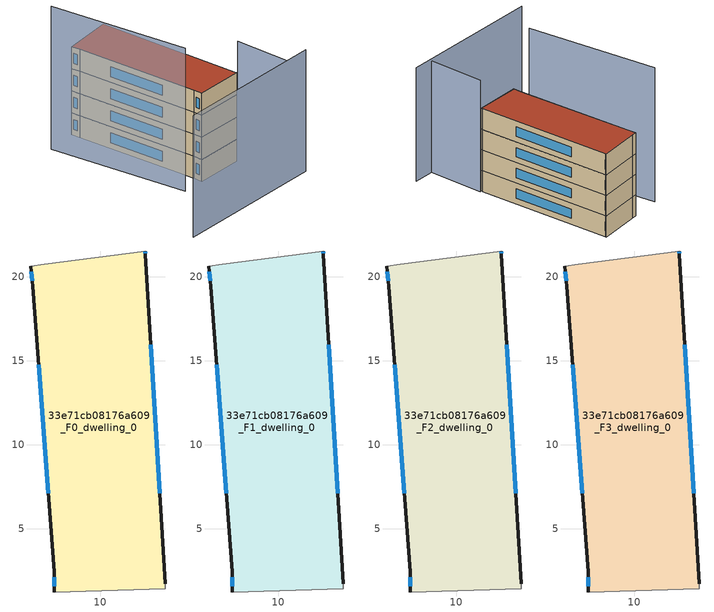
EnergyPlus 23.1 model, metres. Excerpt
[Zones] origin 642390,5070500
33e71cb08176a609_F0_dwelling_0
 floor ground (EU_floor_Construction): 12.68,21.54 12.68,21.34 13.88,1.73 13.88,1.43 7.27,1.23 7.27,2.43 5.98,19.44 5.88,20.64 6.68,20.74 z0
 wall outside (EU_wall_Construction): 5.88,20.64 5.98,19.44 7.27,2.43 7.27,1.23 / 13.88,1.73 12.68,21.34 12.68,21.54 z0:3
 wall adiabatic (EU_wall_Construction): 7.27,1.23 13.88,1.43 13.88,1.73 / 12.68,21.54 6.68,20.74 5.88,20.64 z0:3
 window (EU_Window_Construction): 7.27,2.1 7.27,1.56 / 6.33,14.76 6.92,7.11 / 5.91,20.31 5.95,19.77 / 12.68,21.4 12.68,21.49 / 13.55,7.12 13.01,15.94 z0.83:2.17
33e71cb08176a609_F1_dwelling_0
 floor to 33e71cb08176a609_F0_dwelling_0 (EU_floor_Construction): 12.68,21.54 12.68,21.34 13.88,1.73 13.88,1.43 7.27,1.23 7.27,2.43 5.98,19.44 5.88,20.64 6.68,20.74 z3
 wall outside (EU_wall_Construction): 5.88,20.64 5.98,19.44 7.27,2.43 7.27,1.23 / 13.88,1.73 12.68,21.34 12.68,21.54 z3:6
 wall adiabatic (EU_wall_Construction): 7.27,1.23 13.88,1.43 13.88,1.73 / 12.68,21.54 6.68,20.74 5.88,20.64 z3:6
 window (EU_Window_Construction): 7.27,2.1 7.27,1.56 / 6.33,14.76 6.92,7.11 / 5.91,20.31 5.95,19.77 / 12.68,21.4 12.68,21.49 / 13.55,7.12 13.01,15.94 z3.83:5.17
33e71cb08176a609_F2_dwelling_0
 floor to 33e71cb08176a609_F1_dwelling_0 (EU_floor_Construction): 12.68,21.54 12.68,21.34 13.88,1.73 13.88,1.43 7.27,1.23 7.27,2.43 5.98,19.44 5.88,20.64 6.68,20.74 z6
 wall outside (EU_wall_Construction): 5.88,20.64 5.98,19.44 7.27,2.43 7.27,1.23 / 13.88,1.73 12.68,21.34 12.68,21.54 z6:9
 wall adiabatic (EU_wall_Construction): 7.27,1.23 13.88,1.43 13.88,1.73 / 12.68,21.54 6.68,20.74 5.88,20.64 z6:9
 window (EU_Window_Construction): 7.27,2.1 7.27,1.56 / 6.33,14.76 6.92,7.11 / 5.91,20.31 5.95,19.77 / 12.68,21.4 12.68,21.49 / 13.55,7.12 13.01,15.94 z6.83:8.17
33e71cb08176a609_F3_dwelling_0
 floor to 33e71cb08176a609_F2_dwelling_0 (EU_floor_Construction): 12.68,21.54 12.68,21.34 13.88,1.73 13.88,1.43 7.27,1.23 7.27,2.43 5.98,19.44 5.88,20.64 6.68,20.74 z9
 wall outside (EU_wall_Construction): 5.88,20.64 5.98,19.44 7.27,2.43 7.27,1.23 / 13.88,1.73 12.68,21.34 12.68,21.54 z9:12
 wall adiabatic (EU_wall_Construction): 7.27,1.23 13.88,1.43 13.88,1.73 / 12.68,21.54 6.68,20.74 5.88,20.64 z9:12
 window (EU_Window_Construction): 7.27,2.1 7.27,1.56 / 6.33,14.76 6.92,7.11 / 5.91,20.31 5.95,19.77 / 12.68,21.4 12.68,21.49 / 13.55,7.12 13.01,15.94 z9.83:11.17
 roof outside (EU_roof_Construction): 13.88,1.43 13.88,1.73 12.68,21.34 12.68,21.54 6.68,20.74 5.88,20.64 5.98,19.44 7.27,2.43 7.27,1.23 z12
shading: -3.84,-7.1 17.45,-6.47 z0:16.5; 14.11,1.45 14.38,-6.58 z0:16.2; 1.57,20.1 4.17,1.13 z0:19.5
[Building]
EU S2 Campaign: North Axis=0; Terrain=City; Solar Distribution=FullExterior
[Site:Location]
Lyon-Bron: Latitude=45.75; Longitude=5; Time Zone=1; Elevation=198
[SizingPeriod:WeatherFileDays]
AnnualSizingPeriod: Begin Month=1; Begin Day of Month=1; End Month=12; End Day of Month=31; Day of Week for Start Day=Monday; Use Weather File Daylight Saving Period=No; Use Weather File Rain and Snow Indicators=No
[MATERIAL]
EU_InternalMass_Material: Roughness=MediumRough; Thickness=0.1; Conductivity=1; Density=1800; Specific Heat=900; Thermal Absorptance=0.9; Solar Absorptance=0.7; Visible Absorptance=0.7
[MATERIAL:NOMASS] Roughness=MediumRough; Thermal Absorptance=0.9; Solar Absorptance=0.7; Visible Absorptance=0.7
Name | Thermal Resistance
EU_wall_NoMass | 0.87146
EU_roof_NoMass | 0.842276
EU_floor_NoMass | 0.496999
[WINDOWMATERIAL:SIMPLEGLAZINGSYSTEM]
EU_Window_SimpleGlazing: UFactor=2.2525; Solar Heat Gain Coefficient=0.76; Visible Transmittance=0.76
[CONSTRUCTION]
EU_wall_Construction: EU_wall_NoMass
EU_roof_Construction: EU_roof_NoMass
EU_floor_Construction: EU_floor_NoMass
EU_InternalMass_Construction: EU_InternalMass_Material
EU_Window_Construction: EU_Window_SimpleGlazing
[ZONE] Type=1; Multiplier=1; Ceiling Height=autocalculate; Floor Area=autocalculate; Part of Total Floor Area=Yes
Name | Volume
33e71cb08176a609_F0_dwelling_0 | 397.087
33e71cb08176a609_F1_dwelling_0; 33e71cb08176a609_F2_dwelling_0; 33e71cb08176a609_F3_dwelling_0 | 397.085
[INTERNALMASS] Construction=EU_InternalMass_Construction; Surface Area=132.362
Name | Zone or ZoneList
33e71cb08176a609_F0_dwelling_0_EU_InternalMass | 33e71cb08176a609_F0_dwelling_0
33e71cb08176a609_F1_dwelling_0_EU_InternalMass | 33e71cb08176a609_F1_dwelling_0
33e71cb08176a609_F2_dwelling_0_EU_InternalMass | 33e71cb08176a609_F2_dwelling_0
33e71cb08176a609_F3_dwelling_0_EU_InternalMass | 33e71cb08176a609_F3_dwelling_0
[OTHEREQUIPMENT] Fuel Type=Electricity; Design Level Calculation Method=Watts/Area; Power per Zone Floor Area=1; Fraction Latent=0; Fraction Radiant=0; Fraction Lost=0; Carbon Dioxide Generation Rate=0; EndUse Subcategory=EU_Step8_InternalGains
Name | Zone or ZoneList or Space or SpaceList | Schedule
EU_Step8_InternalGain_33e71cb08176a609_F0_dwelling_0_f000 | 33e71cb08176a609_F0_dwelling_0 | EU_Step8_GainSchedule_33e71cb08176a609_F0_dwelling_0_f000
EU_Step8_InternalGain_33e71cb08176a609_F1_dwelling_0_f000 | 33e71cb08176a609_F1_dwelling_0 | EU_Step8_GainSchedule_33e71cb08176a609_F1_dwelling_0_f000
EU_Step8_InternalGain_33e71cb08176a609_F2_dwelling_0_f000 | 33e71cb08176a609_F2_dwelling_0 | EU_Step8_GainSchedule_33e71cb08176a609_F2_dwelling_0_f000
EU_Step8_InternalGain_33e71cb08176a609_F3_dwelling_0_f000 | 33e71cb08176a609_F3_dwelling_0 | EU_Step8_GainSchedule_33e71cb08176a609_F3_dwelling_0_f000
[ZONEVENTILATION:DESIGNFLOWRATE] Schedule=EU_AlwaysOn; Design Flow Rate Calculation Method=AirChanges/Hour; Air Changes per Hour=0.425; Ventilation Type=Natural; Fan Pressure Rise=0; Fan Total Efficiency=1; Constant Term Coefficient=1; Temperature Term Coefficient=0; Velocity Term Coefficient=0; Velocity Squared Term Coefficient=0; Minimum Indoor Temperature=-100; Maximum Indoor Temperature=100; Delta Temperature=-100; Minimum Outdoor Temperature=-100; Maximum Outdoor Temperature=100; Maximum Wind Speed=40
Name | Zone or ZoneList or Space or SpaceList
EU_ConstantAir_33e71cb08176a609_F0_dwelling_0 | 33e71cb08176a609_F0_dwelling_0
EU_ConstantAir_33e71cb08176a609_F1_dwelling_0 | 33e71cb08176a609_F1_dwelling_0
EU_ConstantAir_33e71cb08176a609_F2_dwelling_0 | 33e71cb08176a609_F2_dwelling_0
EU_ConstantAir_33e71cb08176a609_F3_dwelling_0 | 33e71cb08176a609_F3_dwelling_0
[HVACTEMPLATE:THERMOSTAT] Constant Heating Setpoint=20; Constant Cooling Setpoint=50
EU_HeatOnly_33e71cb08176a609_F0_dwelling_0; EU_HeatOnly_33e71cb08176a609_F1_dwelling_0; EU_HeatOnly_33e71cb08176a609_F2_dwelling_0; EU_HeatOnly_33e71cb08176a609_F3_dwelling_0
[HVACTEMPLATE:ZONE:IDEALLOADSAIRSYSTEM] System Availability Schedule=EU_AlwaysOn; Maximum Heating Supply Air Temperature=50; Minimum Cooling Supply Air Temperature=13; Maximum Heating Supply Air Humidity Ratio=0.0156; Minimum Cooling Supply Air Humidity Ratio=0.0077; Heating Limit=NoLimit; Cooling Limit=NoLimit; Heating Availability Schedule=EU_AlwaysOn; Cooling Availability Schedule=EU_CoolingOff; Dehumidification Control Type=ConstantSensibleHeatRatio; Cooling Sensible Heat Ratio=0.7; Dehumidification Setpoint=60; Humidification Control Type=None; Humidification Setpoint=30; Outdoor Air Method=None; Outdoor Air Flow Rate per Person=0.00944; Outdoor Air Flow Rate per Zone Floor Area=0; Outdoor Air Flow Rate per Zone=0; Demand Controlled Ventilation Type=None; Outdoor Air Economizer Type=NoEconomizer; Heat Recovery Type=None; Sensible Heat Recovery Effectiveness=0.7; Latent Heat Recovery Effectiveness=0.65
Name | Template Thermostat
33e71cb08176a609_F0_dwelling_0 | EU_HeatOnly_33e71cb08176a609_F0_dwelling_0
33e71cb08176a609_F1_dwelling_0 | EU_HeatOnly_33e71cb08176a609_F1_dwelling_0
33e71cb08176a609_F2_dwelling_0 | EU_HeatOnly_33e71cb08176a609_F2_dwelling_0
33e71cb08176a609_F3_dwelling_0 | EU_HeatOnly_33e71cb08176a609_F3_dwelling_0
[SIZING:ZONE] Zone Cooling Design Supply Air Temperature Input Method=SupplyAirTemperature; Zone Cooling Design Supply Air Temperature=13; Zone Heating Design Supply Air Temperature Input Method=SupplyAirTemperature; Zone Heating Design Supply Air Temperature=50; Zone Cooling Design Supply Air Humidity Ratio=0.008; Zone Heating Design Supply Air Humidity Ratio=0.008; Cooling Design Air Flow Method=DesignDay; Cooling Design Air Flow Rate=0; Cooling Minimum Air Flow per Zone Floor Area=0.000762; Cooling Minimum Air Flow=0; Cooling Minimum Air Flow Fraction=0.2; Heating Design Air Flow Method=DesignDay; Heating Design Air Flow Rate=0; Heating Maximum Air Flow per Zone Floor Area=0.002032; Heating Maximum Air Flow=0.141576; Heating Maximum Air Flow Fraction=0.3; Account for Dedicated Outdoor Air System=No; Dedicated Outdoor Air System Control Strategy=NeutralSupplyAir; Dedicated Outdoor Air Low Setpoint Temperature for Design=autosize; Dedicated Outdoor Air High Setpoint Temperature for Design=autosize; Zone Load Sizing Method=Sensible Load Only No Latent Load; Zone Latent Cooling Design Supply Air Humidity Ratio Input Method=HumidityRatioDifference; Zone Cooling Design Supply Air Humidity Ratio Difference=0.005; Zone Latent Heating Design Supply Air Humidity Ratio Input Method=HumidityRatioDifference; Zone Humidification Design Supply Air Humidity Ratio Difference=0.005
33e71cb08176a609_F0_dwelling_0; 33e71cb08176a609_F1_dwelling_0; 33e71cb08176a609_F2_dwelling_0; 33e71cb08176a609_F3_dwelling_0
[SCHEDULE:CONSTANT]
Name | Hourly Value
EU_AlwaysOn | 1
EU_CoolingOff | 0
[SCHEDULE:FILE] Column Number=1; Rows to Skip at Top=0; Number of Hours of Data=8760; Column Separator=Comma; Interpolate to Timestep=No; Minutes per Item=60; Adjust Schedule for Daylight Savings=Yes
Name | File
EU_Step8_GainSchedule_33e71cb08176a609_F0_dwelling_0_f000 | ../../schedules/33e71cb08176a609/33e71cb08176a609_F0_dwelling_0_f000_gain.csv
EU_Step8_GainSchedule_33e71cb08176a609_F1_dwelling_0_f000 | ../../schedules/33e71cb08176a609/33e71cb08176a609_F1_dwelling_0_f000_gain.csv
EU_Step8_GainSchedule_33e71cb08176a609_F2_dwelling_0_f000 | ../../schedules/33e71cb08176a609/33e71cb08176a609_F2_dwelling_0_f000_gain.csv
EU_Step8_GainSchedule_33e71cb08176a609_F3_dwelling_0_f000 | ../../schedules/33e71cb08176a609/33e71cb08176a609_F3_dwelling_0_f000_gain.csv
